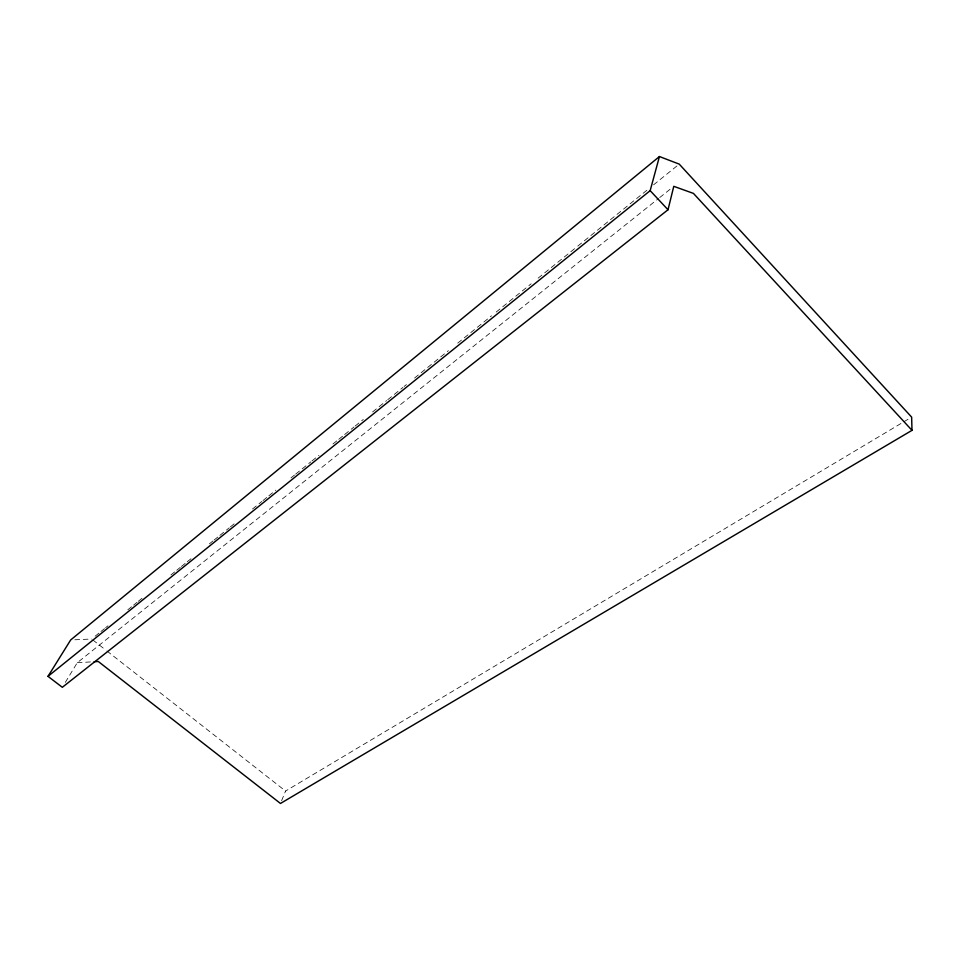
<?xml version="1.0" encoding="UTF-8"?>
<svg xmlns="http://www.w3.org/2000/svg" width="960" height="960" viewBox="0 0 960 960"><rect width="100%" height="100%" fill="white"/><g stroke="black" fill="none" stroke-linecap="round" stroke-linejoin="round"><path stroke-width="0.72" stroke-dasharray="4.8 3.6" d="M281.604 800.7L285.564 791.052L902.64 422.496M65.316 682.392L77.256 662.724L658.536 198.492M95.148 636.192L99.804 632.424M100.98 631.476L104.472 628.656M105.636 627.708L107.976 625.824M127.788 609.804L132.456 606.036M133.62 605.1L137.112 602.268M138.288 601.332L142.944 597.552M170.928 574.944L175.584 571.176M176.76 570.228L180.252 567.408M181.416 566.46L186.084 562.692M187.248 561.756L191.916 557.988M209.4 543.852L212.892 541.02M214.056 540.084L218.724 536.304M219.888 535.368L229.212 527.832M230.388 526.884L235.044 523.116M252.528 508.98L261.864 501.444M263.028 500.508L267.684 496.74M268.86 495.792L275.844 490.14M291 477.888L294.504 475.056M295.668 474.12L310.824 461.868M311.988 460.932L318.984 455.28M332.976 443.964L337.644 440.196M338.808 439.26L343.464 435.492M344.628 434.544L353.964 427.008M355.128 426.06L363.288 419.472M372.612 411.924L386.604 400.62M387.768 399.684L402.924 387.432M404.088 386.484L406.428 384.6M414.588 378.012L448.392 350.676M457.716 343.14L491.532 315.816M496.188 312.048L531.168 283.776M538.164 278.124L576.636 247.032M577.8 246.084L647.748 189.552M653.58 184.836L679.224 164.112M659.712 197.556L670.26 189.132M903.924 421.728L909.072 418.656M77.256 662.724L91.26 661.896M74.856 639.78L91.644 639.024M92.82 639.936L105.756 650.076M106.932 651L285.564 791.052"/><path stroke-width="1.44" d="M912 430.344L911.64 417.12L679.224 164.112L659.436 156.54L70.668 639.972L48 676.344L62.328 687.3L668.016 209.76L673.776 186.324L693.444 193.404L912 430.344L280.464 803.46L98.268 661.476L94.068 661.728M48 676.344L650.16 190.656L659.436 156.54M650.16 190.656L668.016 209.76"/></g></svg>
